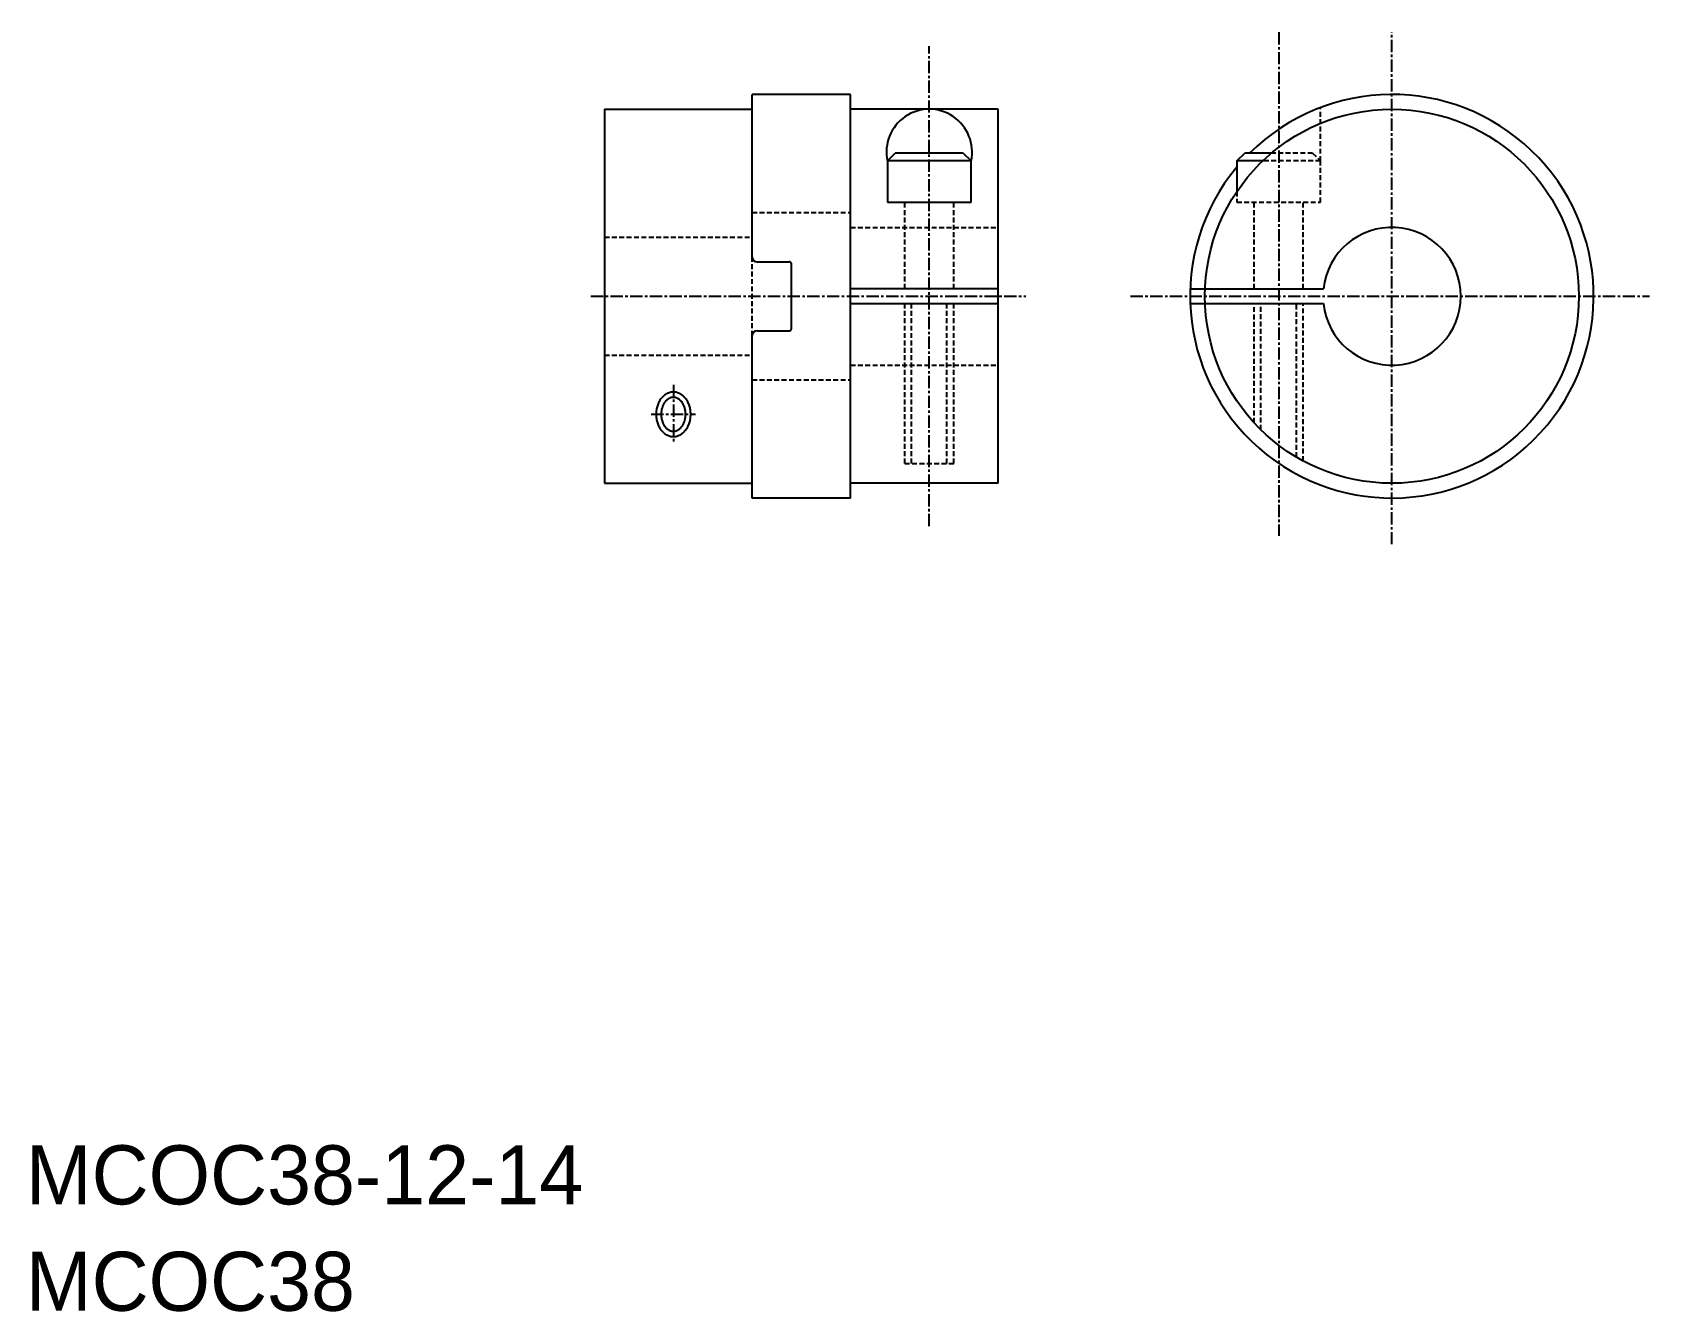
# Model space of a CAD drawing. Extents: x -285 to -121, y -61 to 69.
import ezdxf

# ---------------------------------------------------------------- set-up
doc = ezdxf.new("R2010")
doc.units = 0
doc.linetypes.add('CENTER', pattern=[2, 1.25, -0.25, 0.25, -0.25])
doc.linetypes.add('DASHED', pattern=[0.75, 0.5, -0.25])
doc.layers.get('0').update_dxf_attribs({"linetype": 'CONTINUOUS'})
doc.layers.add('CENTER', color=1, linetype='CENTER')

msp = doc.modelspace()

# ---------------------------------------------------------------- linework, layer by layer
at = {"color": 7, "linetype": 'CONTINUOUS'}
for p, q in [((-212.2, 46.25), (-212.2, 62.75)), ((-202.2, 62.75), (-212.2, 62.75)), ((-202.2, 21.75), (-202.2, 62.75)), ((-227.2, 61.25), (-227.2, 23.25)), ((-227.2, 61.25), (-212.2, 61.25)), ((-187.2, 61.25), (-202.2, 61.25)), ((-187.2, 23.25), (-187.2, 61.25)), ((-198.45, 55.99), (-197.65, 56.79)), ((-198.45, 55.99), (-198.45, 51.79)), ((-189.95, 55.99), (-198.45, 55.99)), ((-190.75, 56.79), (-197.65, 56.79)), ((-190.75, 56.79), (-189.95, 55.99)), ((-189.95, 51.79), (-189.95, 55.99)), ((-162.95, 55.99), (-162.15, 56.79)), ((-162.95, 55.99), (-162.95, 52.88)), ((-160.32, 55.99), (-162.95, 55.99)), ((-159.43, 56.79), (-162.15, 56.79)), ((-198.45, 51.79), (-189.95, 51.79)), ((-211.7, 45.75), (-208.4, 45.75)), ((-208.2, 38.95), (-208.2, 45.55)), ((-187.2, 43), (-202.2, 43)), ((-167.68, 43), (-154.16, 43)), ((-202.2, 41.5), (-187.2, 41.5)), ((-167.68, 41.5), (-154.16, 41.5)), ((-212.2, 21.75), (-212.2, 38.25)), ((-211.7, 38.75), (-208.4, 38.75)), ((-212.2, 36.25), (-212.2, 36.25)), ((-227.2, 23.25), (-212.2, 23.25)), ((-187.2, 23.25), (-202.2, 23.25)), ((-202.2, 21.75), (-212.2, 21.75))]:
    msp.add_line(p, q, dxfattribs=at)
at = {"color": 3, "linetype": 'DASHED'}
for p, q in [((-154.45, 55.99), (-154.45, 61.42)), ((-154.45, 55.99), (-160.32, 55.99)), ((-155.25, 56.79), (-159.43, 56.79)), ((-155.25, 56.79), (-154.45, 55.99)), ((-154.45, 51.79), (-154.45, 55.99)), ((-162.95, 52.88), (-162.95, 51.79)), ((-196.7, 43), (-196.7, 51.79)), ((-191.7, 43), (-191.7, 51.79)), ((-162.95, 51.79), (-154.45, 51.79)), ((-161.2, 43), (-161.2, 51.79)), ((-156.2, 43), (-156.2, 51.79)), ((-212.2, 50.75), (-202.2, 50.75)), ((-227.2, 48.25), (-212.2, 48.25)), ((-202.2, 49.25), (-187.2, 49.25)), ((-212.2, 38.25), (-212.2, 46.25)), ((-196.7, 25.26), (-196.7, 41.5)), ((-196, 25.26), (-196, 41.5)), ((-192.4, 25.26), (-192.4, 41.5)), ((-191.7, 25.26), (-191.7, 41.5)), ((-161.2, 29.4), (-161.2, 41.5)), ((-160.5, 28.68), (-160.5, 41.5)), ((-156.9, 25.91), (-156.9, 41.5)), ((-156.2, 25.52), (-156.2, 41.5)), ((-227.2, 36.25), (-212.2, 36.25)), ((-202.2, 35.25), (-187.2, 35.25)), ((-212.2, 33.75), (-202.2, 33.75)), ((-196.7, 25.26), (-191.7, 25.26))]:
    msp.add_line(p, q, dxfattribs=at)
at = {"color": 3, "linetype": 'CONTINUOUS'}
msp.add_polyline3d([(-220.2, 32.52, 0), (-220.28, 32.52, 0), (-220.37, 32.51, 0), (-220.46, 32.5, 0), (-220.54, 32.48, 0), (-220.62, 32.45, 0), (-220.71, 32.42, 0), (-220.79, 32.39, 0), (-220.87, 32.35, 0), (-220.95, 32.3, 0), (-221.03, 32.25, 0), (-221.1, 32.2, 0), (-221.17, 32.14, 0), (-221.25, 32.08, 0), (-221.31, 32.01, 0), (-221.38, 31.94, 0), (-221.44, 31.86, 0), (-221.5, 31.78, 0), (-221.56, 31.69, 0), (-221.61, 31.61, 0), (-221.66, 31.52, 0), (-221.71, 31.42, 0), (-221.75, 31.33, 0), (-221.79, 31.23, 0), (-221.82, 31.12, 0), (-221.85, 31.02, 0), (-221.88, 30.92, 0), (-221.9, 30.81, 0), (-221.92, 30.7, 0), (-221.94, 30.59, 0), (-221.95, 30.48, 0), (-221.95, 30.37, 0), (-221.96, 30.26, 0), (-221.95, 30.15, 0), (-221.95, 30.04, 0), (-221.94, 29.93, 0), (-221.92, 29.82, 0), (-221.9, 29.71, 0), (-221.88, 29.6, 0), (-221.85, 29.5, 0), (-221.82, 29.39, 0), (-221.79, 29.29, 0), (-221.75, 29.19, 0), (-221.71, 29.1, 0), (-221.66, 29, 0), (-221.61, 28.91, 0), (-221.56, 28.82, 0), (-221.5, 28.74, 0), (-221.44, 28.66, 0), (-221.38, 28.58, 0), (-221.31, 28.51, 0), (-221.25, 28.44, 0), (-221.17, 28.38, 0), (-221.1, 28.32, 0), (-221.03, 28.26, 0), (-220.95, 28.21, 0), (-220.87, 28.17, 0), (-220.79, 28.13, 0), (-220.71, 28.09, 0), (-220.62, 28.06, 0), (-220.54, 28.04, 0), (-220.46, 28.02, 0), (-220.37, 28.01, 0), (-220.28, 28, 0), (-220.2, 28, 0), (-220.11, 28, 0), (-220.02, 28.01, 0), (-219.94, 28.02, 0), (-219.85, 28.04, 0), (-219.77, 28.06, 0), (-219.69, 28.09, 0), (-219.6, 28.13, 0), (-219.52, 28.17, 0), (-219.45, 28.21, 0), (-219.37, 28.26, 0), (-219.29, 28.32, 0), (-219.22, 28.38, 0), (-219.15, 28.44, 0), (-219.08, 28.51, 0), (-219.02, 28.58, 0), (-218.95, 28.66, 0), (-218.89, 28.74, 0), (-218.84, 28.82, 0), (-218.78, 28.91, 0), (-218.73, 29, 0), (-218.69, 29.1, 0), (-218.65, 29.19, 0), (-218.61, 29.29, 0), (-218.57, 29.39, 0), (-218.54, 29.5, 0), (-218.51, 29.6, 0), (-218.49, 29.71, 0), (-218.47, 29.82, 0), (-218.46, 29.93, 0), (-218.45, 30.04, 0), (-218.44, 30.15, 0), (-218.44, 30.26, 0), (-218.44, 30.37, 0), (-218.45, 30.48, 0), (-218.46, 30.59, 0), (-218.47, 30.7, 0), (-218.49, 30.81, 0), (-218.51, 30.92, 0), (-218.54, 31.02, 0), (-218.57, 31.12, 0), (-218.61, 31.23, 0), (-218.65, 31.33, 0), (-218.69, 31.42, 0), (-218.73, 31.52, 0), (-218.78, 31.61, 0), (-218.84, 31.69, 0), (-218.89, 31.78, 0), (-218.95, 31.86, 0), (-219.02, 31.94, 0), (-219.08, 32.01, 0), (-219.15, 32.08, 0), (-219.22, 32.14, 0), (-219.29, 32.2, 0), (-219.37, 32.25, 0), (-219.45, 32.3, 0), (-219.52, 32.35, 0), (-219.6, 32.39, 0), (-219.69, 32.42, 0), (-219.77, 32.45, 0), (-219.85, 32.48, 0), (-219.94, 32.5, 0), (-220.02, 32.51, 0), (-220.11, 32.52, 0), (-220.2, 32.52, 0)], dxfattribs=at)
at = {"color": 7, "linetype": 'CONTINUOUS'}
msp.add_polyline3d([(-220.2, 31.98, 0), (-220.26, 31.98, 0), (-220.32, 31.97, 0), (-220.38, 31.96, 0), (-220.44, 31.95, 0), (-220.5, 31.93, 0), (-220.56, 31.91, 0), (-220.62, 31.88, 0), (-220.67, 31.85, 0), (-220.73, 31.81, 0), (-220.78, 31.78, 0), (-220.84, 31.74, 0), (-220.89, 31.69, 0), (-220.94, 31.64, 0), (-220.99, 31.59, 0), (-221.03, 31.53, 0), (-221.08, 31.48, 0), (-221.12, 31.41, 0), (-221.16, 31.35, 0), (-221.2, 31.28, 0), (-221.23, 31.22, 0), (-221.26, 31.14, 0), (-221.29, 31.07, 0), (-221.32, 30.99, 0), (-221.35, 30.92, 0), (-221.37, 30.84, 0), (-221.39, 30.76, 0), (-221.4, 30.68, 0), (-221.42, 30.59, 0), (-221.43, 30.51, 0), (-221.43, 30.43, 0), (-221.44, 30.34, 0), (-221.44, 30.26, 0), (-221.44, 30.17, 0), (-221.43, 30.09, 0), (-221.43, 30.01, 0), (-221.42, 29.92, 0), (-221.4, 29.84, 0), (-221.39, 29.76, 0), (-221.37, 29.68, 0), (-221.35, 29.6, 0), (-221.32, 29.52, 0), (-221.29, 29.45, 0), (-221.26, 29.37, 0), (-221.23, 29.3, 0), (-221.2, 29.23, 0), (-221.16, 29.17, 0), (-221.12, 29.1, 0), (-221.08, 29.04, 0), (-221.03, 28.98, 0), (-220.99, 28.93, 0), (-220.94, 28.88, 0), (-220.89, 28.83, 0), (-220.84, 28.78, 0), (-220.78, 28.74, 0), (-220.73, 28.7, 0), (-220.67, 28.67, 0), (-220.62, 28.64, 0), (-220.56, 28.61, 0), (-220.5, 28.59, 0), (-220.44, 28.57, 0), (-220.38, 28.56, 0), (-220.32, 28.55, 0), (-220.26, 28.54, 0), (-220.2, 28.54, 0), (-220.14, 28.54, 0), (-220.08, 28.55, 0), (-220.01, 28.56, 0), (-219.95, 28.57, 0), (-219.9, 28.59, 0), (-219.84, 28.61, 0), (-219.78, 28.64, 0), (-219.72, 28.67, 0), (-219.67, 28.7, 0), (-219.61, 28.74, 0), (-219.56, 28.78, 0), (-219.51, 28.83, 0), (-219.46, 28.88, 0), (-219.41, 28.93, 0), (-219.36, 28.98, 0), (-219.32, 29.04, 0), (-219.28, 29.1, 0), (-219.24, 29.17, 0), (-219.2, 29.23, 0), (-219.16, 29.3, 0), (-219.13, 29.37, 0), (-219.1, 29.45, 0), (-219.07, 29.52, 0), (-219.05, 29.6, 0), (-219.03, 29.68, 0), (-219.01, 29.76, 0), (-218.99, 29.84, 0), (-218.98, 29.92, 0), (-218.97, 30.01, 0), (-218.96, 30.09, 0), (-218.96, 30.17, 0), (-218.95, 30.26, 0), (-218.96, 30.34, 0), (-218.96, 30.43, 0), (-218.97, 30.51, 0), (-218.98, 30.59, 0), (-218.99, 30.68, 0), (-219.01, 30.76, 0), (-219.03, 30.84, 0), (-219.05, 30.92, 0), (-219.07, 30.99, 0), (-219.1, 31.07, 0), (-219.13, 31.14, 0), (-219.16, 31.22, 0), (-219.2, 31.28, 0), (-219.24, 31.35, 0), (-219.28, 31.41, 0), (-219.32, 31.48, 0), (-219.36, 31.53, 0), (-219.41, 31.59, 0), (-219.46, 31.64, 0), (-219.51, 31.69, 0), (-219.56, 31.74, 0), (-219.61, 31.78, 0), (-219.67, 31.81, 0), (-219.72, 31.85, 0), (-219.78, 31.88, 0), (-219.84, 31.91, 0), (-219.9, 31.93, 0), (-219.95, 31.95, 0), (-220.01, 31.96, 0), (-220.08, 31.97, 0), (-220.14, 31.98, 0), (-220.2, 31.98, 0)], dxfattribs=at)
msp.add_circle((-147.2, 42.25), 19, dxfattribs=at)
for centre, radius, start, end in [((-147.2, 42.25), 20.5, 140.2008, 134.8197), ((-194.2, 56.9), 4.35, 347.8885, 192.1115), ((-147.2, 42.25), 7, 186.1506, 173.8494), ((-211.7, 46.25), 0.5, 180, 270), ((-208.4, 45.55), 0.2, 0, 90), ((-211.7, 38.25), 0.5, 90, 180), ((-208.4, 38.95), 0.2, 270, 0)]:
    msp.add_arc(centre, radius, start, end, dxfattribs=at)
at = {"layer": 'CENTER', "color": 1, "linetype": 'CENTER'}
for p, q in [((-158.7, 69.06), (-158.7, 17.9)), ((-147.2, 17.05), (-147.2, 69.06)), ((-194.2, 18.9), (-194.2, 67.64)), ((-228.59, 42.25), (-184.4, 42.25)), ((-173.75, 42.25), (-121.01, 42.25)), ((-220.2, 33.26), (-220.2, 27.26)), ((-222.46, 30.26), (-217.94, 30.26))]:
    msp.add_line(p, q, dxfattribs=at)

# ---------------------------------------------------------------- texts
at = {"color": 7, "linetype": 'CONTINUOUS'}
for s, p in [('MCOC38-12-14', (-285.99, -50)), ('MCOC38', (-285.99, -60.81))]:
    msp.add_text(s, height=6, dxfattribs=at).set_placement(p)

doc.saveas('drawing.dxf')
